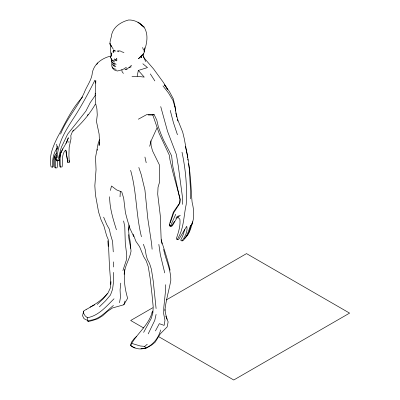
<?xml version="1.0" encoding="UTF-8"?>
<svg xmlns="http://www.w3.org/2000/svg" width="400" height="400" viewBox="0 0 400 400"><rect width="100%" height="100%" fill="white"/><g stroke="black" fill="none" stroke-linecap="round" stroke-linejoin="round"><path stroke-width="0.6" d="M57.135 149.21L56.7 144.135M65.705 150.26L67.845 162.5L69.3 162.275L68.905 155.37L69.17 147.43L71.025 138.66L70.815 135.525L72.57 131.3L73.615 129.985M165.73 284.665L165.58 290.335L163.795 307.565L163.715 313.97L164.97 320.38L164.12 325.38L159.315 323.67L155.425 330.94M86.57 309.13L83.67 311.13L83.595 313.255L85.13 315.825L87.355 317.735L87.46 320.395L88.32 321.505L92.21 320.605L97.775 318.77L102.605 315.795L107.465 311.37L112.47 307.97L123.84 304.775L127.63 298.285C124.87 288.95 123.51 279.12 124.87 269.425M129.065 224.95L128.865 230.205M95.84 80.515L95.2 94.35L95.44 102.59L96.9 108.865L97.26 114.915L96.49 121.565L99.13 134.1L99.385 139.775L99.11 145.51L99.405 142.03M113.61 272.37L113.29 283.77L112.54 289.39L110.49 294.98L105.605 300.77L99.375 306.845M128.99 226.395C127.655 233.84 131.07 241.055 130.58 248.385M62.82 148.75L60.22 154.56L59.285 160.11L56.905 160.92L55.995 159.8L56.165 156.89M110.515 45.01L110.41 50.455L111.22 56.185M110.81 284.455L110.98 281.6M120.03 196.865L120.335 191.605M82.715 96.895C71.765 108.43 65.335 123.09 57.74 136.84C53.16 146.035 48.58 156.42 51.07 166.89L52.45 167.16C52.345 160.64 52.98 153.735 57.005 148.3M60.81 151.94L60.095 158.69L60.2 164.61L60.475 167.09L62.13 166.88C63 161.295 61.22 154.695 65.49 150.09L66.31 150.89L66.38 153.38L67.845 162.5M111.795 61.255L111.765 65.95L112.67 68.325L114.575 70.06L117.27 70.995L119.69 70.5L123.385 69.18L126.415 67.25M55.995 159.8L56.21 153.82L57.475 145.985M57.54 160.545L57.525 165.135L57.045 167.875L55.535 167.93L54.74 167.465L54.44 164.705L54.285 155.96M182.33 204.4L182.715 199.935L182.245 195.59L178.25 165.725L176.395 154.505L167.55 131.365L160.72 106.58M120.77 283.075L120.07 289.885L120.435 297.395L119.53 302.755M111.505 55.305L111.825 52.84L111.41 55.21L110.48 57.265L111.74 60.09L112.92 60.415M95.2 94.35L95.385 93.18M97.22 304.46L103.02 298.965L107.845 293.28L110.265 288.12L110.715 282.635L109.45 266.005L108.25 239.575L106.675 235.845L103.91 226.015L101.035 219.775L98.58 212.01L95.465 194.955L94.84 185.755L96.05 169.66L95.525 157.375L98.055 143.895L99.475 139.655M164.925 310.495C165.91 300.26 168.97 290.475 170.81 280.43C170.98 269.66 165.655 259.78 163.645 249.33M184.34 229.57C184.19 233.435 182.335 236.79 180.655 240.165L181.975 240.925L183.015 240.625C187.165 236.51 188.62 230.625 190.59 225.315C190.22 230.29 188.125 235.205 184.47 238.645M57.19 157.665C57.975 141.845 66.78 128.55 75.17 115.76C82.35 104.265 88.91 92.35 94.88 80.235L95.82 83.2M124.15 274.355C124.54 266.045 129.74 259.16 131.05 251.11C130.645 245.53 128.71 240.215 128.475 234.615M83.67 311.13L82.535 315.745L84.045 318.705L87.46 320.395C98.55 320.795 105.68 311.78 113.44 305.44M111.3 60.83L111.475 59.94M131.985 76.74L137.165 76.27L138.325 70.45L147.46 67.59L142.825 63.74M191.785 224.545L192.045 223.34M56.265 154.96L55.525 158.98L55.535 167.93M156.105 314.385L154.76 320.375L148.21 333.895M59.425 157.815C60.425 150.32 66.425 144.94 68.345 137.76L65.995 143.455M110.37 190.48L111.515 186.005L116.645 189.92L121.74 191.91L123.675 198.165L125.42 212.67L127.425 220.23L129.945 228.415L133.785 236.675M113.465 50.435L113.045 52.08L113.625 49.79L114.31 50.62L115.935 51.125M149.665 146.35L151.195 140.65L157.05 127.82M55.835 159.625L56.585 160.225L57.92 160.125L61.295 147.385L67.63 134.18L85.825 111.2L90.27 102.585L95.44 95.205M152.07 312.975L152.55 311.265M144.16 51.205C147.01 43.595 148.71 34.425 144.075 27.14C139.95 22.87 134.685 19.735 128.58 20C121.315 21.83 113.71 26.595 111.745 34.25C111.455 37.63 109.725 40.795 109.98 44.15L113.13 48.9M123.84 304.775L125.02 301M170.245 222.88L173.78 212.665L179.8 203.265L180.025 199.605L172.855 166.535L171.6 155.77L163.465 139.98L160.76 133.49L158.34 126.79L156.81 120.22L154.06 114.405L152.575 114.335L159.13 133.33L169.265 155.06L169.955 159.78L172.87 172.22L180.18 199.155L179.78 202.855L173.365 212.09L169.35 224.44L170.07 226.255L172.165 225.915C174.93 222.48 175.79 217.375 180.32 215.505L177.275 216.35L175.87 218.32M113.555 52.745L114.31 50.62M142.355 54.39L141.1 57.745L141.985 55.44M122.91 270.56L126.325 260.17L126.77 255.08L125.295 243.475L124.785 226.69L123.605 220.95M152.46 311.125C149.27 324.975 136.92 333.24 130.625 345.315L131.745 346.575L135.075 348.045M60.585 134.11C66.22 119.2 77.465 107.345 84.105 93.02C86.63 86.105 91.81 80.07 92.36 72.535C94.255 63.47 102.57 57.885 111.135 55.965M160.645 329.95C157.54 342.7 143.22 355.36 130.625 345.315L131.415 342.265L134.29 338.5L136.535 336.445M174.48 221.335L171.21 226.305L170.535 225.845L175.745 214.27M177.815 217.145L179.885 219.245C180.65 225.935 178.39 232.485 176.33 238.685L177.105 239.65C184.025 229.195 183.555 216.265 186.205 204.45C187.29 186.995 185.64 169.28 182 152.2M143.965 51.985L144.615 50.64L144.51 47.72M96.795 64.48L97.605 62.875M191.275 225.565C194.86 218.35 193.935 209.765 192.095 202.155C190.95 189.315 190.895 176.32 188.57 163.61M95.335 104.2C89.515 114.385 81.63 123.36 72.99 131.255M143.63 332.395L151.205 318.49L152.865 312.925L153.22 307.09L152.05 294.93L150.15 278.255L148.25 266.65L146.24 260.92L143.605 256.56L139.585 246.66L135.855 241.26L133.205 234.19M192.175 222.735L192.695 221.85C191.015 227.465 189.81 233.85 185.07 237.805M110.48 57.265L110.785 56.815M181.975 240.925C184.89 236.75 188.07 231.545 186.745 226.275L179.725 237.865L178.51 239.48L177.105 239.65M87.36 115.33L88.135 114.405M56.695 153.07C52.9 156.525 53.515 162.08 53.24 166.725L52.45 167.16M141.365 55.755L138.48 58.78C140.895 56.385 144.355 54.4 144.615 50.64L143.365 49.785L142.62 47.465M107.295 293.635C101.74 300.55 94.105 304.975 86.555 309.335M114.05 298.76C106.3 306.395 98.65 315.72 87.355 317.735M125.705 69.24L128.895 67.775L131.53 65.21M131.855 343.425L140.31 346L144.75 346.395L147.305 344.195M152.775 307.74L130.68 320.495L143.635 327.97M166.245 299.965L246.525 253.61L349.595 313.12L233.75 380L158.205 336.385M138.285 119.225L146.805 114.57L154.06 114.405M90.055 307.165L94.6 304.83M128.895 67.775L131.25 66.815M140.905 348.755L145.585 348.59L151.825 344.955L155.18 342.12L160.29 333.865L167.145 326.905L168.135 321.855L165.735 316.085M67.705 142.02L69.48 141.96M148.07 114.975L153.035 115.05M124.845 69.365L127.22 69.405M117.56 50.845L120.4 50.965M137.165 76.27L144.23 77.11L138.325 70.45M120.685 51.47L123.985 52.51M116.12 69.325L113.655 68.645L112.075 66.99M117.45 51.38L118.84 51.815M115.9 66.805L114.095 66.135L112.78 65M169.675 225.505L170.535 225.845M114.765 62.09L112.23 60.625M115.05 65.865L112.29 64.265M116.245 64.24L113.09 62.905L111.395 61.44M112.335 62.92L115.105 64.545M60.475 167.09L59.905 166.725L59.525 164.185L59.31 159.195M57.92 160.125L58.57 160.58M87.355 320.72L88.32 321.505M169.35 224.44L170.07 226.255M110.98 45.37L111.85 46.37M114.285 58.835L115.38 60.09L116.805 60.9L116.755 58.29L115.38 60.09L113.495 60.24L111.74 60.09L111.58 58.405M162.96 85.885L168.4 92.83L172.9 100.255L175.11 107.57L176.235 114.12L177.835 120.01L182.71 132.15L184.28 138.715L188.545 162.055L189.295 168.91L190.44 188.59L190.3 198.87M123.41 73.445L122.045 71.6L121.89 69.825M69.3 162.275L69 160.34M150.315 73.895L154.86 80.93M174.5 105.375L175.015 106.435L175.62 111.12M56.585 160.225L56.905 160.92M145.72 61.585L143.59 56.91L143.18 53.635M110.525 44.735L109.95 43.48L110.465 45.39L110.385 44.27M143.305 56.07L144.185 58.07L153.52 68.875L163.395 82.435L167.645 89.37L164.53 84.88L169.345 91.42L173.335 98.875L175.015 106.435M144.75 346.395L145.585 348.33M103.63 217.12L106.695 224.455L109.39 229.26L110.325 233.935L112.59 241.485L113.265 251.89M143.39 244.235L145.225 249.475L146.09 254.825L147.345 259.325L149.545 263.44L151.39 269.22L153.215 281.015L156.095 308.565M161.06 239.64C164.305 249.76 167.735 259.965 170.105 270.27M138.81 167.43L141.225 174.605L144.93 189.99L147.8 218.595L151.61 243.74L152.11 249.255M177.35 119.46L177.895 121.08M185.365 146.415L187.27 154.45L187.68 157.91M177.445 134.76L173.39 122.52L170.235 110.35M167.115 319.315L165.405 313.04L165.015 309.51M116.425 229.78C113.075 219.035 109.65 208.135 109.635 196.725M144.925 157.015L146.21 162.775M175.85 112.875L176.775 117.105M164.735 272.93L160.325 254.68L158.845 244.37M130.615 170.345C136.795 192.055 135.94 214.885 141.445 236.765M162.015 243.975L161.115 238.34L160.265 215.46L157.71 194.2L158.04 187.285L159.595 181.985L159.335 164.775L152.54 150.895L151.16 145.85L150.76 140.765M187.82 159.06L187.955 160.215M107.85 240.735L108.245 246.39M97.225 149.215L97.28 150.385M110.42 44.665L110.43 45.6M113.55 261.84L113.59 267.015M141.315 24.87L137.97 22.145L144.075 27.14L141.315 24.87"/></g></svg>
